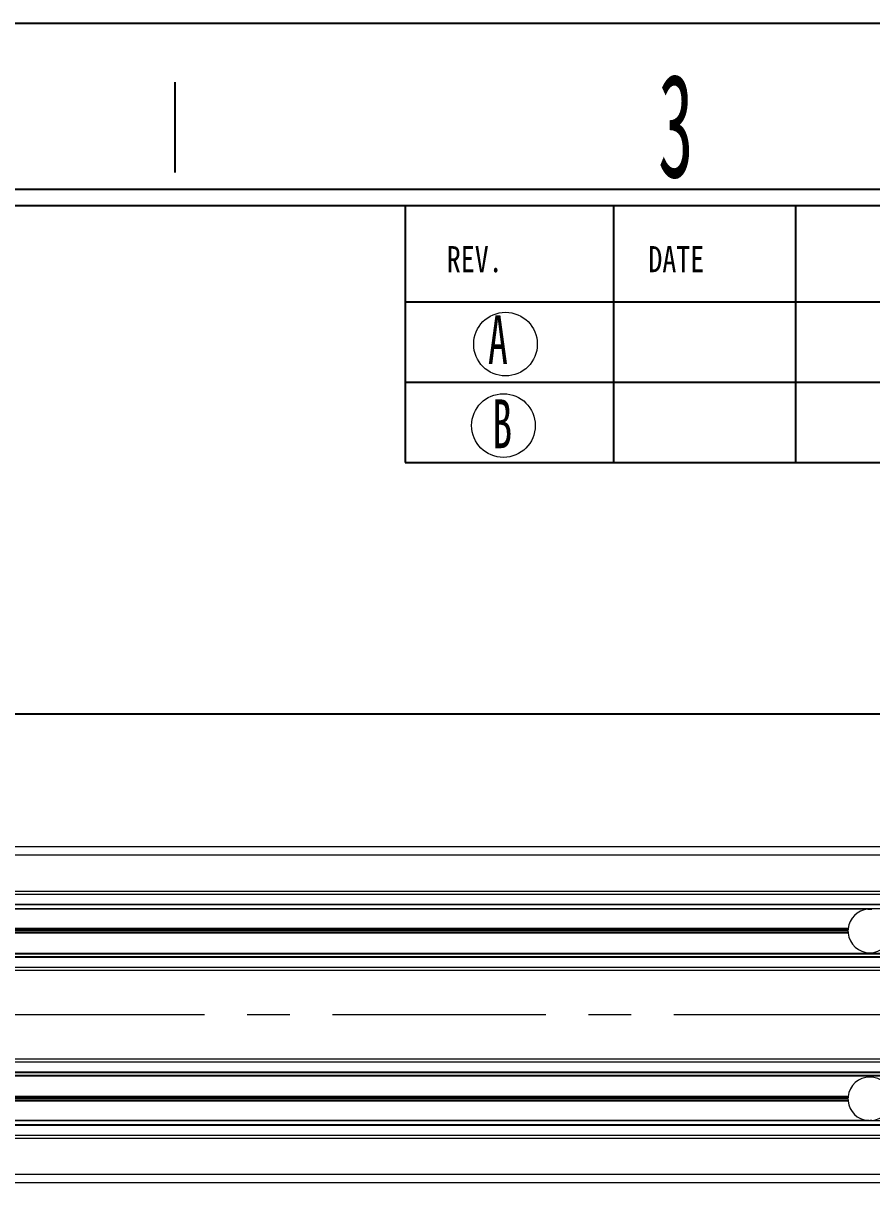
# Model space of a CAD drawing. Header units: millimetres. Extents: x 2 to 295, y 1 to 209.
# Drawn here: x 155.9 to 206.4, y 139.6 to 208.7 of the extents above; entities that cross this region are included whole.
import ezdxf

# ---------------------------------------------------------------- set-up
doc = ezdxf.new("R2010")
doc.units = ezdxf.units.MM
doc.linetypes.add('CENTERX2', pattern=[20.32, 12.7, -2.54, 2.54, -2.54])
doc.layers.add('10', color=7, linetype='Continuous')
doc.layers.add('SLD-0', color=7, linetype='Continuous')
doc.styles.add('SLDTEXTSTYLE0', font='TXT', dxfattribs={"width": 0.7})
doc.styles.add('SLDTEXTSTYLE4', font='TXT', dxfattribs={"width": 0.6})
doc.styles.add('SLDTEXTSTYLE5', font='TXT', dxfattribs={"width": 0.5025})
doc.styles.add('SLDTEXTSTYLE8', font='TXT', dxfattribs={"width": 0.7865})
doc.dimstyles.new('SLDDIMSTYLE1', dxfattribs={"dimtxt": 3.5, "dimasz": 4.08, "dimexe": 0, "dimexo": 0.0625, "dimgap": 0.875, "dimtad": 2, "dimlfac": 2, "dimrnd": 1e-09, "dimzin": 12, "dimdsep": 46, "dimtxsty": 'SLDTEXTSTYLE0', "dimsah": 1, "dimcen": 0.09, "dimadec": 0, "dimazin": 3, "dimtfac": 1, "dimtofl": 0, "dimtmove": 0, "dimatfit": 3, "dimfxl": 0, "dimfrac": 2, "dimtolj": 1, "dimtzin": 12, "dimarcsym": 0})

# ---------------------------------------------------------------- blocks, each defined once
blk = doc.blocks.new('_D_3')
at = {"layer": '10'}
for p, q in [((32.307, 154.623), (32.307, 169.541)), ((252.307, 154.623), (252.307, 169.541)), ((32.307, 167.541), (252.307, 167.541))]:
    blk.add_line(p, q, dxfattribs=at)
for points in [[(32.307, 167.541), (36.387, 167.033), (36.387, 168.049)], [(252.307, 167.541), (248.227, 168.049), (248.227, 167.033)]]:
    blk.add_solid(points, dxfattribs=at)
at = {"layer": '10', "insert": (133.67, 172.053), "char_height": 3.5, "attachment_point": 1, "style": 'SLDTEXTSTYLE0'}
blk.add_mtext('440', dxfattribs=at)

msp = doc.modelspace()

# ---------------------------------------------------------------- linework, layer by layer
at = {"color": 7, "linetype": 'Continuous', "lineweight": 15}
for p, q in [((266.30716415, 159.62289686), (18.30716075, 159.62289686)), ((266.30716415, 159.12289678), (18.30716075, 159.12289678)), ((266.30716415, 156.97645063), (18.30716075, 156.97645063)), ((266.30716415, 156.7996735), (18.30716075, 156.7996735)), ((266.30716415, 156.2021863), (18.30716075, 156.2021863)), ((266.30716415, 156.17289714), (18.30716075, 156.17289714)), ((266.30716415, 155.93524504), (18.30716075, 155.93524504)), ((206.1895618, 155.91756667), (83.42476206, 155.91756667)), ((205.01423271, 154.7582526), (84.60009487, 154.7582526)), ((84.60188301, 154.73984688), (205.01244457, 154.73984688)), ((205.01423271, 154.48754228), (84.60009487, 154.48754228)), ((205.01244457, 154.50594801), (84.60188301, 154.50594801)), ((205.00727387, 154.64057441), (84.60703881, 154.64057441)), ((205.00727387, 154.60521954), (84.60703881, 154.60521954)), ((266.30716415, 153.26787199), (18.30716075, 153.26787199)), ((266.30716415, 153.23251619), (18.30716075, 153.23251619)), ((266.30716415, 153.07289681), (18.30716075, 153.07289681)), ((266.30716415, 153.04360765), (18.30716075, 153.04360765)), ((266.30716415, 152.44612045), (18.30716075, 152.44612045)), ((266.30716415, 152.26934378), (18.30716075, 152.26934378)), ((266.30716415, 146.97645063), (18.30716075, 146.97645063)), ((266.30716415, 146.79967396), (18.30716075, 146.79967396)), ((266.30716415, 146.20218652), (18.30716075, 146.20218652)), ((266.30716415, 146.17289724), (18.30716075, 146.17289724)), ((266.30716415, 146.01327775), (18.30716075, 146.01327775)), ((266.30716415, 145.97792242), (18.30716075, 145.97792242)), ((205.01423271, 144.75825254), (84.60009487, 144.75825254)), ((205.01423271, 144.48754186), (84.60009487, 144.48754186)), ((84.60188301, 144.73984662), (205.01244457, 144.73984662)), ((205.01244457, 144.50594778), (84.60188301, 144.50594778)), ((205.00727387, 144.64057487), (84.60703881, 144.64057487)), ((205.00727387, 144.60521953), (84.60703881, 144.60521953)), ((266.30716415, 143.3105496), (18.30716075, 143.3105496)), ((266.30716415, 143.07289715), (18.30716075, 143.07289715)), ((266.30716415, 143.04360787), (18.30716075, 143.04360787)), ((206.1895618, 143.32822727), (83.42476206, 143.32822727)), ((266.30716415, 142.44612044), (18.30716075, 142.44612044)), ((266.30716415, 142.26934377), (18.30716075, 142.26934377)), ((266.30716415, 140.12289739), (18.30716075, 140.12289739)), ((266.30716415, 139.62289731), (18.30716075, 139.62289731))]:
    msp.add_line(p, q, dxfattribs=at)
for centre, start, end in [((206.30716069, 154.6228972), 95.1901696773, 174.0235609113), ((206.30716069, 154.6228972), 174.8064031125, 179.2208560979), ((206.30716069, 154.6228972), 180.7791439028, 185.1935968909), ((206.30716069, 154.6228972), 185.9764390875, 354.0235609127), ((206.30716069, 144.6228972), 5.9764390867, 174.0235609135), ((206.30716069, 144.6228972), 174.80640311, 179.2208560981), ((206.30716069, 144.6228972), 180.779143903, 185.1935968884), ((206.30716069, 144.6228972), 185.9764390897, 264.8098303298), ((206.30716069, 144.6228972), 275.1901696702, 354.0235609105)]:
    msp.add_arc(centre, 1.3, start, end, dxfattribs=at)
for points, knots in [([(206.18956046, 155.91756711), (206.20877116, 155.9193121), (206.22857702, 155.92066876), (206.26785174, 155.92245144), (206.28753956, 155.92289777), (206.326857, 155.92289663), (206.34649458, 155.92245022), (206.38570792, 155.9206705), (206.4053247, 155.91933258), (206.42476092, 155.91756711)], [0, 0, 0, 0, 0.25, 0.25, 0.5, 0.5, 0.75, 0.75, 1, 1, 1, 1]), ([(205.01244457, 154.73992138), (205.01244276, 154.73996339), (205.01243876, 154.74005587), (205.01258508, 154.7414739), (205.01279208, 154.74375173), (205.01306227, 154.7467), (205.01338504, 154.74995205), (205.01370042, 154.75315765), (205.01399134, 154.75593002), (205.01415905, 154.75752868), (205.01421849, 154.75811285), (205.01423271, 154.7582526)], [0, 0, 0, 0, 0.1014865264, 0.2233968959, 0.3455239632, 0.4680748468, 0.5911620982, 0.714621215, 0.8381577544, 0.9612813946, 1, 1, 1, 1]), ([(205.00727387, 154.60521954), (205.00727826, 154.60541503), (205.00728705, 154.605806), (205.00722113, 154.60885291), (205.00720342, 154.61334016), (205.00716139, 154.61894322), (205.00716841, 154.62498197), (205.00718233, 154.63078677), (205.00720904, 154.63570724), (205.00726708, 154.63916397), (205.00727431, 154.64047009), (205.00727395, 154.6405543), (205.00727387, 154.64057441)], [0, 0, 0, 0, 0.1073654714, 0.2147332979, 0.3221033984, 0.4294822044, 0.5368456058, 0.644203425, 0.7515793004, 0.8589499441, 0.9663247585, 1, 1, 1, 1]), ([(205.01423271, 154.48754228), (205.01418048, 154.48805145), (205.01407602, 154.4890699), (205.01378617, 154.49168397), (205.01349063, 154.49476015), (205.01317392, 154.49804894), (205.012861, 154.50113949), (205.01264403, 154.50372023), (205.01248398, 154.50535743), (205.0123938, 154.50607531), (205.01243916, 154.50590498), (205.01244457, 154.50588468)], [0, 0, 0, 0, 0.12250407744, 0.24503257693, 0.36797899571, 0.49141777194, 0.61500950733, 0.73828566491, 0.86112989045, 0.98344384373, 1, 1, 1, 1]), ([(205.00727387, 144.60521953), (205.00727826, 144.60541497), (205.00728705, 144.60580586), (205.00722113, 144.60885276), (205.00720342, 144.61334009), (205.00716138, 144.61894321), (205.00716841, 144.62498209), (205.00718233, 144.63078712), (205.00720905, 144.63570699), (205.00726708, 144.63916454), (205.00727431, 144.64047006), (205.00727395, 144.64055467), (205.00727387, 144.64057487)], [0, 0, 0, 0, 0.1073645528, 0.2147315584, 0.3221027852, 0.4294786358, 0.5368479492, 0.6442098409, 0.7515755477, 0.8589510302, 0.9663247107, 1, 1, 1, 1]), ([(205.01423271, 144.48754186), (205.01418049, 144.48805126), (205.01407603, 144.48907012), (205.01378619, 144.49168412), (205.01349062, 144.49476015), (205.01317391, 144.49804881), (205.01286099, 144.50113929), (205.01264404, 144.50372022), (205.01248397, 144.5053572), (205.01239379, 144.50607494), (205.01243916, 144.50590503), (205.01244457, 144.50588477)], [0, 0, 0, 0, 0.1225162303, 0.2450469631, 0.3679835497, 0.4914157759, 0.6150078446, 0.7382888056, 0.8611288927, 0.9834445105, 1, 1, 1, 1]), ([(205.01244457, 144.73992161), (205.01244276, 144.7399637), (205.01243876, 144.74005637), (205.01258508, 144.74147343), (205.01279209, 144.74375144), (205.01306227, 144.74670001), (205.01338502, 144.74995229), (205.01370037, 144.75315796), (205.01399139, 144.75592968), (205.01415905, 144.75752841), (205.01421849, 144.75811274), (205.01423271, 144.75825254)], [0, 0, 0, 0, 0.1014872036, 0.2233869276, 0.345512107, 0.4680759262, 0.5911804302, 0.7146408843, 0.838149675, 0.9612794028, 1, 1, 1, 1]), ([(206.42476092, 143.32822728), (206.40555022, 143.3264823), (206.38574436, 143.32512564), (206.34646964, 143.32334296), (206.32678183, 143.32289663), (206.28746438, 143.32289777), (206.2678268, 143.32334418), (206.22861346, 143.3251239), (206.20899668, 143.32646181), (206.18956046, 143.32822728)], [0, 0, 0, 0, 0.25, 0.25, 0.5, 0.5, 0.75, 0.75, 1, 1, 1, 1])]:
    msp.add_open_spline(points, degree=3, knots=knots, dxfattribs=at)
at = {"layer": '10', "linetype": 'CENTERX2', "lineweight": 0}
msp.add_line((268.30716069, 149.6228972), (16.30716069, 149.6228972), dxfattribs=at)
at = {"layer": 'SLD-0'}
for p, q in [((1.59068021, 208.67374122), (295.10655869, 208.67374122)), ((12.67482132, 197.81098137), (289.18141695, 197.81098137))]:
    msp.add_line(p, q, dxfattribs=at)
at = {"layer": 'SLD-0', "color": 6, "linetype": 'Continuous'}
for p, q in [((164.95245633, 199.78602861), (164.95245633, 205.16949313)), ((11.6872977, 198.79850499), (290.16894058, 198.79850499))]:
    msp.add_line(p, q, dxfattribs=at)
at = {"layer": 'SLD-0', "color": 179, "linetype": 'Continuous'}
for p, q in [((178.6588116, 197.81098137), (178.6588116, 182.51367005)), ((191.05019286, 197.81098137), (191.05019286, 182.51367005)), ((201.88631059, 197.81098137), (201.88631059, 182.51367005)), ((178.6588116, 192.07448962), (289.18141695, 192.07448962)), ((178.6588116, 187.29407984), (289.18141695, 187.29407984)), ((178.6588116, 182.51367005), (289.18141695, 182.51367005))]:
    msp.add_line(p, q, dxfattribs=at)
at = {"layer": 'SLD-0', "lineweight": 0}
for centre in [(184.62211286, 189.56356409), (184.49936201, 184.71490541)]:
    msp.add_circle(centre, 1.89437993, dxfattribs=at)

# ---------------------------------------------------------------- texts
at = {"layer": 'SLD-0', "attachment_point": 1}
for s, insert, char_height, style in [('3', (193.70664974, 205.66550255), 6.17202264, 'SLDTEXTSTYLE5'), ('A', (183.57784275, 191.2861926), 2.90343737, 'SLDTEXTSTYLE4'), ('B', (183.83189352, 186.27119254), 2.90343737, 'SLDTEXTSTYLE4')]:
    msp.add_mtext(s, dxfattribs=dict(at, insert=insert, char_height=char_height, style=style))
at = {"layer": 'SLD-0', "color": 179, "char_height": 1.553633181, "attachment_point": 1, "style": 'SLDTEXTSTYLE8'}
for s, insert in [('REV.', (181.12882773, 195.40006469)), ('DATE', (193.12647144, 195.40006469))]:
    msp.add_mtext(s, dxfattribs=dict(at, insert=insert))

# ---------------------------------------------------------------- dimensions: what is measured, and where the dimension line sits
at = {"layer": '10'}
dim = msp.add_linear_dim(base=(252.30716069, 167.54085676), p1=(32.30716069, 154.6228972), p2=(252.30716069, 154.6228972), angle=0, dimstyle='SLDDIMSTYLE1', dxfattribs=at)
dim.commit()
dim.dimension.update_dxf_attribs({"geometry": '_D_3', "text_midpoint": (135.97369567, 167.54085676), "dimtype": 160})

doc.saveas('drawing.dxf')
